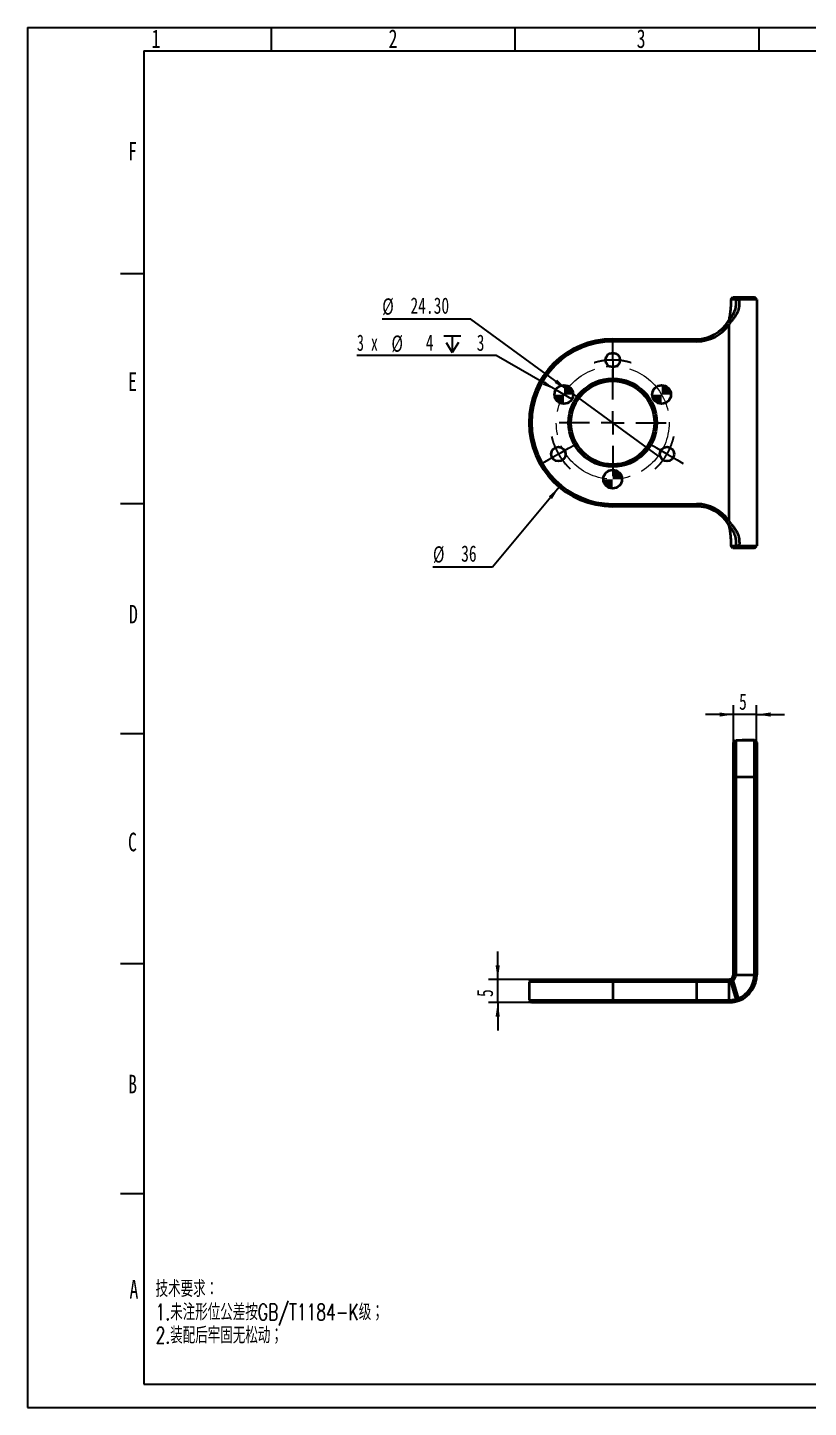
# Model space of a CAD drawing. Header units: millimetres. Extents: x 0 to 420, y 0 to 297.
# Drawn here: x 0 to 168.1, y 0 to 297 of the extents above; entities that cross this region are included whole.
import ezdxf

# ---------------------------------------------------------------- set-up
doc = ezdxf.new("R2010")
doc.units = ezdxf.units.MM
doc.linetypes.add('CENTERX2', pattern=[20.32, 12.7, -2.54, 2.54, -2.54])
for name, color, linetype in [('中心线', 6, 'CENTERX2'), ('尺寸线', 5, 'Continuous'), ('细实线', 7, 'Continuous')]:
    doc.layers.add(name, color=color, linetype=linetype)
doc.layers.add('图框', color=7, linetype='Continuous', lineweight=50)
doc.layers.add('粗实线', color=7, linetype='Continuous', lineweight=25)
doc.styles.add('SLDTEXTSTYLE0', font='TXT', dxfattribs={"width": 0.7, "bigfont": 'bigfont'})
doc.styles.add('SLDTEXTSTYLE1', font='TXT', dxfattribs={"width": 0.7})
doc.styles.add('SLDTEXTSTYLE3', font='TXT', dxfattribs={"width": 0.633333})
doc.dimstyles.new('SLDDIMSTYLE0', dxfattribs={"dimtxt": 3.5, "dimasz": 3, "dimexe": 0, "dimexo": 0.0625, "dimgap": 0.875, "dimtad": 2, "dimrnd": 1e-09, "dimzin": 4, "dimdsep": 46, "dimtxsty": 'SLDTEXTSTYLE1', "dimblk1": 'NONE', "dimsah": 1, "dimcen": 0, "dimadec": 0, "dimazin": 1, "dimtfac": 1, "dimtmove": 0, "dimatfit": 3, "dimldrblk": 'NONE', "dimfxl": 0, "dimfrac": 2, "dimtolj": 1, "dimtzin": 12, "dimarcsym": 0})
doc.dimstyles.new('SLDDIMSTYLE1', dxfattribs={"dimtxt": 3.5, "dimasz": 3, "dimexe": 0, "dimexo": 0.0625, "dimgap": 0.875, "dimtad": 2, "dimrnd": 1e-09, "dimzin": 12, "dimdsep": 46, "dimtxsty": 'SLDTEXTSTYLE1', "dimsah": 1, "dimcen": 0, "dimadec": 0, "dimazin": 3, "dimtfac": 1, "dimtofl": 0, "dimtmove": 0, "dimatfit": 3, "dimfxl": 0, "dimfrac": 2, "dimtolj": 1, "dimtzin": 12, "dimarcsym": 0})
doc.dimstyles.new('SLDDIMSTYLE2', dxfattribs={"dimtxt": 3.5, "dimasz": 3, "dimexe": 0, "dimexo": 0.0625, "dimgap": 0.875, "dimtad": 0, "dimtih": 1, "dimtoh": 1, "dimdec": 6, "dimrnd": 1e-09, "dimzin": 12, "dimdsep": 46, "dimtxsty": 'SLDTEXTSTYLE1', "dimblk1": 'NONE', "dimsah": 1, "dimcen": 0, "dimadec": 0, "dimazin": 3, "dimtfac": 1, "dimtmove": 0, "dimatfit": 3, "dimldrblk": 'NONE', "dimfxl": 0, "dimfrac": 2, "dimtolj": 1, "dimtzin": 12, "dimarcsym": 0})
doc.dimstyles.new('SLDDIMSTYLE7', dxfattribs={"dimtxt": 3.5, "dimasz": 3, "dimexe": 0, "dimexo": 0.0625, "dimgap": 0.875, "dimtad": 2, "dimrnd": 1e-09, "dimzin": 12, "dimdsep": 46, "dimtxsty": 'SLDTEXTSTYLE1', "dimsah": 1, "dimcen": 0.09, "dimadec": 0, "dimazin": 3, "dimtfac": 1, "dimtmove": 0, "dimatfit": 0, "dimfxl": 0, "dimfrac": 2, "dimtolj": 1, "dimtzin": 12, "dimarcsym": 0})

# ---------------------------------------------------------------- blocks, each defined once
blk = doc.blocks.new('_D')
at = {"layer": '尺寸线'}
for p, q in [((95.44, 234.21), (76.37, 234.21)), ((116.17, 219.1), (95.44, 234.21)), ((135.81, 204.79), (116.17, 219.1))]:
    blk.add_line(p, q, dxfattribs=at)
blk.add_solid([(116.17, 219.1), (114.01, 221.23), (113.48, 220.5)], dxfattribs=at)
at = {"layer": '尺寸线', "char_height": 3.5, "attachment_point": 1, "style": 'SLDTEXTSTYLE1'}
for s, insert in [('%%c', (76.37, 238.72)), ('24.30', (82.44, 238.91))]:
    blk.add_mtext(s, dxfattribs=dict(at, insert=insert))
blk = doc.blocks.new('_None')
blk = doc.blocks.new('_D_1')
at = {"layer": '尺寸线'}
for p, q in [((114.49, 198.11), (100.13, 180.84)), ((100.13, 180.84), (87.29, 180.84))]:
    blk.add_line(p, q, dxfattribs=at)
blk.add_solid([(114.49, 198.11), (112.22, 196.09), (112.91, 195.51)], dxfattribs=at)
at = {"layer": '尺寸线', "char_height": 3.5, "attachment_point": 1, "style": 'SLDTEXTSTYLE1'}
for s, insert in [('%%c', (87.29, 185.35)), ('36', (93.36, 185.54))]:
    blk.add_mtext(s, dxfattribs=dict(at, insert=insert))
blk = doc.blocks.new('SW_SYMBOL_HOLE_DEPTH')
at = {"layer": '尺寸线', "color": 0}
for p, q in [((0, 875), (800, 875)), ((400, 875), (400, 75)), ((100, 555), (400, 75)), ((700, 555), (400, 75))]:
    blk.add_line(p, q, dxfattribs=at)
blk = doc.blocks.new('_D_2')
at = {"layer": '尺寸线'}
for p, q in [((100.89, 226.41), (70.91, 226.41)), ((113.74, 219.02), (100.89, 226.41)), ((117.2, 217.02), (113.74, 219.02))]:
    blk.add_line(p, q, dxfattribs=at)
blk.add_solid([(113.74, 219.02), (111.36, 220.91), (110.91, 220.13)], dxfattribs=at)
at = {"layer": '尺寸线', "xscale": 0.004511737089201878, "yscale": 0.004511737089201878, "zscale": 0.004511737089201878}
blk.add_blockref('SW_SYMBOL_HOLE_DEPTH', (89.65, 226.72), dxfattribs=at)
at = {"layer": '尺寸线', "char_height": 3.5, "attachment_point": 1}
for s, insert, style in [('3 x', (70.91, 230.93), 'SLDTEXTSTYLE3'), ('%%c', (78.35, 230.73), 'SLDTEXTSTYLE1'), ('4', (85.73, 230.93), 'SLDTEXTSTYLE1'), ('3', (96.71, 230.93), 'SLDTEXTSTYLE1')]:
    blk.add_mtext(s, dxfattribs=dict(at, insert=insert, style=style))
blk = doc.blocks.new('SW_CENTERMARKSYMBOL_0')
at = {"layer": '中心线', "color": 0}
for p, q in [((-11.69, 22.75), (-11.69, 24.3)), ((-11.69, 20.25), (-11.69, 22.75)), ((-11.69, 20.25), (-11.69, 17.75)), ((-11.69, 17.75), (-11.69, 16.2)), ((-11.69, 11.75), (-11.69, 16)), ((-11.69, 6.75), (-11.69, 9.25)), ((-16.69, 6.75), (-20.94, 6.75)), ((-11.69, 6.75), (-14.19, 6.75)), ((-11.69, 6.75), (-11.69, 4.25)), ((-11.69, 6.75), (-9.19, 6.75)), ((-6.69, 6.75), (-2.44, 6.75)), ((-23.38, 0), (-25.55, -1.25)), ((-23.38, 0), (-21.22, 1.25)), ((-21.22, 1.25), (-19.88, 2.02)), ((-11.69, 1.75), (-11.69, -2.5)), ((-2.17, 1.25), (-3.51, 2.02)), ((0, 0), (-2.17, 1.25)), ((0, 0), (2.17, -1.25)), ((-25.55, -1.25), (-26.89, -2.02)), ((2.17, -1.25), (3.51, -2.02))]:
    blk.add_line(p, q, dxfattribs=at)
for start, end in [(100.6103, 107.1887), (90, 100.6103), (79.3897, 90), (72.8113, 79.3897), (192.8113, 199.3897), (340.6103, 347.1887), (199.3897, 210), (319.3897, 330), (330, 340.6103), (210, 220.6103), (220.6103, 227.1887), (312.8113, 319.3897)]:
    blk.add_arc((-11.69, 6.75), 13.5, start, end, dxfattribs=at)
blk = doc.blocks.new('SW_CENTERMARKSYMBOL_1')
at = {"layer": '中心线', "color": 0}
for p, q in [((0, 5), (0, 11.5)), ((-5, 0), (-11.5, 0)), ((0, 0), (-2.5, 0)), ((0, 0), (0, 2.5)), ((0, 0), (0, -2.5)), ((0, 0), (2.5, 0)), ((5, 0), (11.5, 0)), ((0, -5), (0, -11.5))]:
    blk.add_line(p, q, dxfattribs=at)
blk = doc.blocks.new('SW_DOWELSYMBOL_0')
at = {"linetype": 'Continuous', "lineweight": 0}
h = blk.add_hatch(color=0, dxfattribs=at)
edge = h.paths.add_edge_path(flags=0)
edge.add_arc((0, 0), 2, 180, 270)
edge.add_line((0, -2), (0, 0))
edge.add_line((0, 0), (-2, 0))
h = blk.add_hatch(color=0, dxfattribs=at)
edge = h.paths.add_edge_path(flags=0)
edge.add_arc((0, 0), 2, 0, 90)
edge.add_line((0, 2), (0, 0))
edge.add_line((0, 0), (2, 0))
at = {"color": 0, "linetype": 'Continuous', "lineweight": 0}
blk.add_circle((0, 0), 2, dxfattribs=at)
blk = doc.blocks.new('SW_DOWELSYMBOL_1')
at = {"linetype": 'Continuous', "lineweight": 0}
h = blk.add_hatch(color=0, dxfattribs=at)
edge = h.paths.add_edge_path(flags=0)
edge.add_arc((0, 0), 2, 180, 270)
edge.add_line((0, -2), (0, 0))
edge.add_line((0, 0), (-2, 0))
h = blk.add_hatch(color=0, dxfattribs=at)
edge = h.paths.add_edge_path(flags=0)
edge.add_arc((0, 0), 2, 0, 90)
edge.add_line((0, 2), (0, 0))
edge.add_line((0, 0), (2, 0))
at = {"color": 0, "linetype": 'Continuous', "lineweight": 0}
blk.add_circle((0, 0), 2, dxfattribs=at)
blk = doc.blocks.new('SW_DOWELSYMBOL_2')
at = {"linetype": 'Continuous', "lineweight": 0}
h = blk.add_hatch(color=0, dxfattribs=at)
edge = h.paths.add_edge_path(flags=0)
edge.add_arc((0, 0), 2, 180, 270)
edge.add_line((0, -2), (0, 0))
edge.add_line((0, 0), (-2, 0))
h = blk.add_hatch(color=0, dxfattribs=at)
edge = h.paths.add_edge_path(flags=0)
edge.add_arc((0, 0), 2, 0, 90)
edge.add_line((0, 2), (0, 0))
edge.add_line((0, 0), (2, 0))
at = {"color": 0, "linetype": 'Continuous', "lineweight": 0}
blk.add_circle((0, 0), 2, dxfattribs=at)
blk = doc.blocks.new('_D_7')
at = {"layer": '尺寸线'}
for p, q in [((151.99, 149.14), (145.99, 149.14)), ((151.99, 135.64), (151.99, 151.14)), ((156.99, 149.14), (151.99, 149.14)), ((156.99, 135.64), (156.99, 151.14)), ((156.99, 149.14), (162.99, 149.14))]:
    blk.add_line(p, q, dxfattribs=at)
for points in [[(151.99, 149.14), (148.99, 149.59), (148.99, 148.69)], [(156.99, 149.14), (159.99, 148.69), (159.99, 149.59)]]:
    blk.add_solid(points, dxfattribs=at)
at = {"layer": '尺寸线', "insert": (153.2, 153.66), "char_height": 3.5, "attachment_point": 1, "style": 'SLDTEXTSTYLE1'}
blk.add_mtext('5', dxfattribs=at)
blk = doc.blocks.new('_D_8')
at = {"layer": '尺寸线'}
for p, q in [((101.23, 92.13), (101.23, 98.13)), ((108.49, 92.13), (99.23, 92.13)), ((101.23, 87.13), (101.23, 92.13)), ((108.49, 87.13), (99.23, 87.13)), ((101.23, 87.13), (101.23, 81.13))]:
    blk.add_line(p, q, dxfattribs=at)
for points in [[(101.23, 92.13), (101.68, 95.13), (100.78, 95.13)], [(101.23, 87.13), (100.78, 84.13), (101.68, 84.13)]]:
    blk.add_solid(points, dxfattribs=at)
at = {"layer": '尺寸线', "insert": (96.71, 88.34), "char_height": 3.5, "attachment_point": 1, "rotation": 90, "style": 'SLDTEXTSTYLE1'}
blk.add_mtext('5', dxfattribs=at)

msp = doc.modelspace()

# ---------------------------------------------------------------- linework, layer by layer
at = {"color": 7, "linetype": 'Continuous', "lineweight": 35}
for p, q in [((151.4007556, 238.4951431), (151.8565989, 238.9473372)), ((152.5713391, 238.4751922), (151.4007557, 238.4951431)), ((151.8565989, 238.9473372), (153.0245034, 238.9473372)), ((152.5713389, 238.4751922), (153.0245034, 238.9473372)), ((152.5713397, 238.4751922), (153.2394173, 238.4473375)), ((153.2394169, 238.4473372), (153.0245034, 238.9473372)), ((153.0245034, 238.9473372), (156.4936976, 238.9473372)), ((156.9936976, 238.4473372), (153.2394169, 238.4473372)), ((156.9936976, 238.4473372), (156.4936976, 238.9473372)), ((156.9936976, 238.4473372), (156.9936976, 185.4473372)), ((150.9328301, 233.8589012), (150.9936976, 233.9630546)), ((150.9936976, 233.0356666), (150.9936976, 190.8590078)), ((150.9937003, 233.9630688), (150.9937004, 233.9630686)), ((125.9936976, 229.4473372), (125.9936976, 229.9473372)), ((125.9936976, 229.9473372), (144.0564436, 229.9473372)), ((144.0564436, 229.4473372), (125.9936976, 229.4473372)), ((144.0564436, 229.4473372), (144.0564436, 229.9473372)), ((125.9936976, 194.4473372), (144.0564436, 194.4473372)), ((125.9936976, 194.4473372), (125.9936976, 193.9473372)), ((144.0564436, 193.9473372), (125.9936976, 193.9473372)), ((144.0564436, 194.4473372), (144.0564436, 193.9473372)), ((150.9936976, 189.9316199), (150.9262292, 190.046855)), ((150.9937014, 189.9316004), (150.9937013, 189.9316002)), ((151.4021125, 185.4252109), (152.5766814, 185.4451668)), ((151.828445, 184.9473372), (151.4021127, 185.4252109)), ((152.9979567, 184.9473372), (151.828445, 184.9473372)), ((152.9979567, 184.9473372), (152.5766814, 185.4451668)), ((153.243805, 185.4473372), (152.5766821, 185.445166)), ((156.4936976, 184.9473372), (152.9979567, 184.9473372)), ((153.243805, 185.4473372), (156.9936976, 185.4473372)), ((156.4936976, 184.9473372), (156.9936976, 185.4473372)), ((151.9936976, 143.1370851), (152.4936976, 143.6370851)), ((151.9936976, 135.6370851), (151.9936976, 143.1370851)), ((152.4936976, 143.6370851), (152.4936976, 135.6370851)), ((152.4936976, 143.6370851), (153.8936976, 143.6370851)), ((153.8936976, 143.603252), (153.8936976, 143.6370851)), ((153.8936976, 143.6370851), (156.4936976, 143.6370851)), ((156.4936976, 143.6074812), (153.8936976, 143.6074812)), ((156.4936976, 143.603252), (153.8936976, 143.603252)), ((156.4936976, 143.603252), (156.4936976, 143.6370851)), ((156.4936976, 143.6370851), (156.9936976, 143.1370851)), ((156.9936976, 143.1074812), (156.4936976, 143.6074812)), ((156.4936976, 143.603252), (156.4936976, 143.6074812)), ((156.4936976, 135.6370851), (156.4936976, 143.603252)), ((156.9936976, 143.1053666), (156.4936976, 143.603252)), ((156.9936976, 143.1370851), (156.9936976, 143.1074812)), ((156.9936976, 143.1074812), (156.9936976, 143.1053666)), ((156.9936976, 143.1053666), (156.9936976, 135.6370851)), ((151.9936976, 135.6370851), (152.4936976, 135.6370851)), ((151.9936976, 93.1348722), (151.9936976, 135.6370851)), ((156.4936976, 135.6370851), (152.4936976, 135.6370851)), ((152.4936976, 135.6370851), (152.4936976, 93.1348722)), ((156.9936976, 135.6370851), (156.4936976, 135.6370851)), ((156.4936976, 93.1348722), (156.4936976, 135.6370851)), ((156.9936976, 135.6370851), (156.9936976, 93.1348722)), ((108.4936976, 92.1348722), (107.9936976, 91.6348722)), ((108.4936976, 92.1348722), (125.9936976, 92.1348722)), ((125.9936976, 91.6348722), (125.9936976, 92.1348722)), ((125.9936976, 92.1348722), (144.0564436, 92.1348722)), ((144.0564436, 91.6348722), (144.0564436, 92.1348722)), ((144.0564436, 92.1348722), (151.227283, 92.1348722)), ((151.4007562, 91.7804862), (151.5847246, 92.3282204)), ((151.9936976, 93.1348722), (152.4936976, 93.1348722)), ((152.4936976, 93.1348722), (156.4936976, 93.1348722)), ((156.9936976, 93.1348722), (156.4936976, 93.1348722)), ((107.9936976, 91.6348722), (107.9936976, 87.6348722)), ((125.9936976, 91.6348722), (107.9936976, 91.6348722)), ((144.0564436, 91.6348722), (125.9936976, 91.6348722)), ((125.9936976, 91.6348722), (125.9936976, 87.6348722)), ((144.0564436, 91.6348722), (144.0564436, 87.6348722)), ((150.9936976, 91.6348722), (144.0564436, 91.6348722)), ((150.9936976, 91.6348722), (150.9936976, 87.6491565)), ((151.4007556, 91.7804861), (151.8565989, 91.9079242)), ((152.5713391, 87.8896962), (151.4007557, 91.780486)), ((151.8565989, 91.9079242), (153.0245034, 88.0235292)), ((107.9936976, 87.6348722), (108.4936976, 87.1348722)), ((107.9936976, 87.6348722), (125.9936976, 87.6348722)), ((125.9936976, 87.1348722), (108.4936976, 87.1348722)), ((125.9936976, 87.6348722), (144.0564436, 87.6348722)), ((125.9936976, 87.1348722), (125.9936976, 87.6348722)), ((144.0564436, 87.1348722), (125.9936976, 87.1348722)), ((144.0564436, 87.6348722), (150.9328301, 87.6348722)), ((144.0564436, 87.1348722), (144.0564436, 87.6348722)), ((150.9936976, 87.1348722), (144.0564436, 87.1348722)), ((150.9328301, 87.6348722), (150.9936976, 87.6491565)), ((152.5713389, 87.8896967), (153.0245034, 88.0235292)), ((152.5713397, 87.8896964), (153.2394173, 87.5709937)), ((153.2394169, 87.5709937), (153.0245034, 88.0235292))]:
    msp.add_line(p, q, dxfattribs=at)
at = {"color": 7, "linetype": 'Continuous', "lineweight": 35, "flags": 128}
msp.add_lwpolyline([(150.9936976, 91.7172952), (150.9693122, 91.7175081), (150.9449412, 91.7181448)], dxfattribs=at)
at = {"color": 7, "linetype": 'Continuous', "lineweight": 35}
for centre, radius in [((125.9936976, 225.4473372), 1.55), ((115.4714889, 218.0223372), 2), ((125.9936976, 211.9473372), 9.5), ((125.9936976, 211.9473372), 9), ((136.5159062, 218.0223372), 2), ((114.3023546, 205.1973372), 1.55), ((137.6850405, 205.1973372), 1.55), ((125.9936976, 199.7973372), 2)]:
    msp.add_circle(centre, radius, dxfattribs=at)
at = {"color": 7, "linetype": 'CENTERX2', "lineweight": 18}
msp.add_circle((125.9936976, 211.9473372), 12.15, dxfattribs=at)
at = {"color": 7, "linetype": 'Continuous', "lineweight": 35}
for centre, radius, start, end in [((144.0564436, 237.9473372), 8, 270, 329.265905148), ((144.0564436, 237.9473372), 8.5, 270, 324.700984738), ((125.9936976, 211.9473372), 18, 90, 270), ((125.9936976, 211.9473372), 17.5, 90, 270), ((144.0564436, 185.9473372), 8.5, 35.299015262, 90), ((144.0564436, 185.9473372), 8, 30.826475374, 90), ((150.9936976, 93.1348722), 1, 306.229903498, 0), ((150.9936976, 93.1348722), 1.5, 305.118369902, 0), ((150.9936976, 93.1348722), 5.5, 291.668594719, 0), ((150.9936976, 93.1348722), 6, 291.980224584, 0)]:
    msp.add_arc(centre, radius, start, end, dxfattribs=at)
for points, knots in [([(151.4007556, 238.4951431), (151.4033411, 238.2578693), (151.407525, 237.8739085), (151.4022397, 237.2989481), (151.3883471, 236.7762107), (151.3507414, 236.2131172), (151.2848016, 235.6538901), (151.2021424, 235.0989836), (151.1049715, 234.5346477), (151.0318301, 234.1589341), (150.9936976, 233.9630546)], [0, 0, 0, 0, 0.1560134156, 0.2524638339, 0.3780436743, 0.4997989057, 0.6234429954, 0.7483343966, 0.8687933709, 1, 1, 1, 1]), ([(150.9936976, 233.9630546), (151.0590024, 234.0486622), (151.1893705, 234.2195608), (151.4410916, 234.565555), (151.689101, 234.9293046), (151.9248519, 235.3131435), (152.1239731, 235.6712457), (152.2893121, 236.0210735), (152.4137687, 236.3634537), (152.5107242, 236.7409588), (152.5749957, 237.2361871), (152.5912197, 237.7146593), (152.5873927, 238.1303051), (152.577602, 238.3406437), (152.5713391, 238.4751922)], [0, 0, 0, 0, 0.06543782644, 0.13063358531, 0.26016144213, 0.33332317352, 0.40528097353, 0.51024408762, 0.56929871237, 0.62738490308, 0.74739955406, 0.87202675993, 0.91813863502, 1, 1, 1, 1]), ([(153.2394173, 238.4473372), (153.2447722, 238.3308739), (153.2551796, 238.1045255), (153.2575095, 237.7612869), (153.2476937, 237.4258117), (153.2132166, 236.9752916), (153.1502858, 236.5858097), (153.0564448, 236.2586704), (152.9817043, 236.0422048), (152.8256124, 235.6730172), (152.5489277, 235.1688305), (152.1633632, 234.5919238), (151.8107351, 234.127379), (151.5708593, 233.8319221), (151.4582466, 233.6965196), (151.3825837, 233.6064846), (151.3257801, 233.5389243), (151.2879069, 233.4938791)], [0, 0, 0, 0, 0.0632410865, 0.1229101763, 0.186129757, 0.2452076197, 0.3681102808, 0.3993893885, 0.4306891996, 0.4931270213, 0.6184967029, 0.7452351989, 0.8724055157, 0.9361398515, 0.9520954163, 0.9680600899, 1, 1, 1, 1]), ([(151.2879069, 233.4938791), (151.2550337, 233.5237175), (151.1926093, 233.5803789), (151.1015985, 233.6688756), (151.0294118, 233.744668), (150.9729488, 233.8089696), (150.945945, 233.8425785), (150.9328301, 233.8589012)], [0, 0, 0, 0, 0.2633485936, 0.5000844581, 0.7500400812, 0.8786025851, 1, 1, 1, 1]), ([(151.2814558, 190.4118499), (151.2481437, 190.38211), (151.1852846, 190.3259916), (151.0938631, 190.2379434), (151.0218168, 190.1622457), (150.9656984, 190.0974635), (150.939104, 190.0633634), (150.9262292, 190.046855)], [0, 0, 0, 0, 0.2649709113, 0.4999939376, 0.7500047596, 0.8789730356, 1, 1, 1, 1]), ([(151.2814558, 190.4118499), (151.318856, 190.366494), (151.3749523, 190.2984651), (151.4497173, 190.2078299), (151.5611552, 190.0715978), (151.7989102, 189.7744824), (152.149513, 189.3088027), (152.5356658, 188.7327431), (152.8157996, 188.2311147), (152.9759785, 187.8638808), (153.0532508, 187.6481674), (153.1184917, 187.4289493), (153.179929, 187.1504533), (153.2357883, 186.7536326), (153.2622884, 186.3369665), (153.2639228, 185.9587737), (153.2562485, 185.6764326), (153.2480041, 185.5246463), (153.243805, 185.4473372)], [0, 0, 0, 0, 0.0318277897, 0.0477382511, 0.0636420748, 0.1271885051, 0.2540619851, 0.3803209439, 0.5053384335, 0.5676545175, 0.5989028275, 0.6301791094, 0.6920497484, 0.7535134512, 0.8471788819, 0.9177305159, 0.9580977772, 1, 1, 1, 1]), ([(152.5766814, 185.4451668), (152.5813105, 185.5325712), (152.5901791, 185.7000221), (152.5972045, 186.0019273), (152.5939168, 186.3282362), (152.5670948, 186.7693831), (152.5173488, 187.1224699), (152.4478344, 187.4043425), (152.4073068, 187.5408158), (152.3599717, 187.6759606), (152.2883075, 187.857585), (152.185252, 188.0841446), (152.045623, 188.3533762), (151.8923037, 188.621347), (151.671877, 188.977918), (151.4345441, 189.3285552), (151.1861471, 189.6746595), (151.0579169, 189.8458737), (150.9936976, 189.9316198)], [0, 0, 0, 0, 0.05347455273, 0.10244751651, 0.18447232351, 0.25271769708, 0.37247014106, 0.40164965067, 0.43046030901, 0.45969786282, 0.48946348254, 0.55027465247, 0.61242561883, 0.67559848315, 0.73963615129, 0.8693261235, 0.934556931, 1, 1, 1, 1]), ([(150.9936976, 189.9316198), (151.0034804, 189.8812313), (151.0398547, 189.6938769), (151.1096815, 189.3191542), (151.1980094, 188.8077821), (151.28203, 188.2475961), (151.3496157, 187.6901854), (151.388768, 187.130732), (151.4051944, 186.555267), (151.4090892, 185.9856781), (151.4043432, 185.6044103), (151.4021125, 185.4252109)], [0, 0, 0, 0, 0.033940674, 0.1261981908, 0.2520479582, 0.3771249904, 0.5008718738, 0.6233885834, 0.7478760492, 0.8814993925, 1, 1, 1, 1]), ([(150.9449414, 91.7181447), (150.9650684, 91.7512163), (151.0063362, 91.8190251), (151.0748375, 91.9221394), (151.148511, 92.0279809), (151.2005765, 92.0986323), (151.227283, 92.1348722)], [0, 0, 0, 0, 0.24383104322, 0.49994254546, 0.74350061979, 1, 1, 1, 1]), ([(150.9936997, 92.1348722), (151.0117186, 92.13515), (151.0486726, 92.1357197), (151.1254292, 92.1423025), (151.2047302, 92.1559047), (151.273517, 92.1744423), (151.3075107, 92.185291), (151.3268313, 92.1919516), (151.3742665, 92.2091175), (151.4479125, 92.2419124), (151.5158365, 92.2813429), (151.5498057, 92.3036688), (151.5641409, 92.3135096), (151.5738488, 92.3203364), (151.5818655, 92.3261206), (151.5844535, 92.3280209), (151.5858222, 92.3290258)], [0, 0, 0, 0, 0.0705136299, 0.1446124716, 0.2890646314, 0.3612426137, 0.3973289771, 0.4153731634, 0.4334226173, 0.5780845377, 0.7232210521, 0.7960028537, 0.8324855078, 0.8689991045, 0.9307184963, 1, 1, 1, 1]), ([(151.4015396, 91.7807146), (151.3972605, 91.7794056), (151.3888328, 91.7768275), (151.3506108, 91.765254), (151.2848373, 91.7485298), (151.2021333, 91.7329271), (151.104974, 91.7204669), (151.0318309, 91.7183821), (150.9936976, 91.7172952)], [0, 0, 0, 0, 0.16799165867, 0.33086703102, 0.49626918176, 0.663339896, 0.82448122907, 1, 1, 1, 1]), ([(151.2879069, 87.14209), (151.2550337, 87.1857214), (151.1926093, 87.2685752), (151.1015985, 87.3923515), (151.0294118, 87.4933449), (150.9729488, 87.5748516), (150.945945, 87.6152514), (150.9328301, 87.6348722)], [0, 0, 0, 0, 0.2633485936, 0.5000844581, 0.7500400812, 0.8786025851, 1, 1, 1, 1]), ([(150.9936976, 87.6491565), (151.0590024, 87.6499628), (151.1893705, 87.6515724), (151.4410915, 87.6660399), (151.6891012, 87.692678), (151.9248515, 87.730289), (152.1239749, 87.769125), (152.2893038, 87.8085021), (152.4137848, 87.8424767), (152.4868673, 87.8640046), (152.5364372, 87.878899), (152.5555348, 87.8847796), (152.5648018, 87.8876331)], [0, 0, 0, 0, 0.0875465598, 0.1747692675, 0.3480592266, 0.4459392792, 0.5422086418, 0.6826344482, 0.7616411867, 0.8393522973, 0.9220460574, 1, 1, 1, 1]), ([(153.2476975, 87.5743496), (153.2401353, 87.5712836), (153.2239764, 87.5647323), (153.1597635, 87.5392513), (153.045397, 87.4958867), (152.8437086, 87.4253033), (152.5490713, 87.3358271), (152.1631743, 87.2455184), (151.7404704, 87.1744539), (151.4389233, 87.1528894), (151.2879069, 87.1420898)], [0, 0, 0, 0, 0.0892864699, 0.190786414, 0.2878347278, 0.3884377129, 0.5397053335, 0.6926245279, 0.8460647456, 1, 1, 1, 1])]:
    msp.add_open_spline(points, degree=3, knots=knots, dxfattribs=at)
for points in [[(151.2879071, 233.493879), (151.1965002, 233.3368962), (151.098709, 233.1839849), (150.9936976, 233.0356666)], [(150.9936976, 190.8590078), (151.0962375, 190.7141801), (151.1918971, 190.5649649), (151.2814558, 190.4118499)], [(152.9979567, 184.9473372), (153.0800317, 185.113931), (153.1619695, 185.2806045), (153.2438049, 185.4473372)], [(151.8565989, 91.9079242), (151.7659113, 92.0479427), (151.6752521, 92.1879977), (151.5847246, 92.3282204)], [(150.944938, 91.718142), (150.960084, 91.6885276), (150.9764054, 91.6607684), (150.9936976, 91.6348722)], [(151.2879071, 87.1420898), (151.1965002, 87.1376023), (151.098709, 87.1348722), (150.9936976, 87.1348722)]]:
    msp.add_open_spline(points, degree=3, dxfattribs=at)
at = {"layer": '粗实线'}
for p, q in [((25, 292), (25, 5)), ((25, 292), (415, 292)), ((25, 5), (415, 5))]:
    msp.add_line(p, q, dxfattribs=at)
at = {"layer": '细实线'}
for p, q in [((0, 297), (420, 297)), ((0, 297), (0, 0)), ((52.5, 292), (52.5, 297)), ((105, 292), (105, 297)), ((157.5, 292), (157.5, 297)), ((25, 244), (20, 244)), ((25, 194.5), (20, 194.5)), ((25, 145), (20, 145)), ((25, 95.5), (20, 95.5)), ((25, 46), (20, 46)), ((0, 0), (420, 0))]:
    msp.add_line(p, q, dxfattribs=at)

# ---------------------------------------------------------------- block references
at = {"color": 7, "linetype": 'Continuous', "lineweight": 0}
for name, p in [('SW_DOWELSYMBOL_1', (115.4714889, 218.0223372)), ('SW_DOWELSYMBOL_0', (136.5159062, 218.0223372)), ('SW_DOWELSYMBOL_2', (125.9936976, 199.7973372))]:
    msp.add_blockref(name, p, dxfattribs=at)
at = {"layer": '中心线'}
for name, p in [('SW_CENTERMARKSYMBOL_0', (137.6850405, 205.1973372)), ('SW_CENTERMARKSYMBOL_1', (125.9936976, 211.9473372))]:
    msp.add_blockref(name, p, dxfattribs=at)

# ---------------------------------------------------------------- texts
at = {"layer": '图框', "attachment_point": 1}
for s, insert, char_height, style in [('1', (26.7029387, 296.6233908), 4, 'SLDTEXTSTYLE1'), ('2', (77.7325553, 296.6233908), 4, 'SLDTEXTSTYLE1'), ('3', (131.1634182, 296.6233908), 4, 'SLDTEXTSTYLE1'), ('F', (21.6639901, 272.4030796), 4, 'SLDTEXTSTYLE1'), ('E', (21.6639901, 222.8107015), 4, 'SLDTEXTSTYLE1'), ('D', (21.8415257, 172.7413913), 4, 'SLDTEXTSTYLE1'), ('C', (21.6195456, 123.7013542), 4, 'SLDTEXTSTYLE1'), ('B', (21.6639901, 71.5911306), 4, 'SLDTEXTSTYLE1'), ('A', (21.9450487, 27.4340485), 4, 'SLDTEXTSTYLE1'), ('技术要求：', (27.5608893, 27.2721648), 3.5, 'SLDTEXTSTYLE0'), ('1.未注形位公差按GB/T1184-K级；', (27.5608893, 22.2721649), 3.5, 'SLDTEXTSTYLE0'), ('2.装配后牢固无松动；', (27.5608893, 17.272165), 3.5, 'SLDTEXTSTYLE0')]:
    msp.add_mtext(s, dxfattribs=dict(at, insert=insert, char_height=char_height, style=style))

# ---------------------------------------------------------------- dimensions: what is measured, and where the dimension line sits
at = {"layer": '尺寸线'}
for p1, p2, dimstyle, picture, middle in [((135.8142041, 204.7933068), (116.173191, 219.1013676), 'SLDDIMSTYLE0', '_D', (85.1105582, 237.501)), ((137.5008311, 225.7887923), (114.486564, 198.1058822), 'SLDDIMSTYLE1', '_D_1', (92.9152873, 184.1305249))]:
    dim = msp.add_diameter_dim_2p(p1=p1, p2=p2, dimstyle=dimstyle, dxfattribs=at)
    dim.commit()
    dim.dimension.update_dxf_attribs({"geometry": picture, "text_midpoint": middle, "dimtype": 163})
dim = msp.add_diameter_dim_2p(p1=(117.2047862, 217.0244993), p2=(113.7381916, 219.0201751), text='3 x <> {\\fGDT;x} 3\\P', dimstyle='SLDDIMSTYLE2', dxfattribs=at)
dim.commit()
dim.dimension.update_dxf_attribs({"geometry": '_D_2', "text_midpoint": (85.1105582, 229.512341), "dimtype": 163})
dim = msp.add_linear_dim(base=(151.9936976, 149.143784), p1=(156.9936976, 135.6370851), p2=(151.9936976, 135.6370851), dimstyle='SLDDIMSTYLE7', dxfattribs=at)
dim.commit()
dim.dimension.update_dxf_attribs({"geometry": '_D_7', "text_midpoint": (154.4936976, 149.143784), "dimtype": 160})
dim = msp.add_linear_dim(base=(101.2266346, 92.1348722), p1=(108.4936976, 87.1348722), p2=(108.4936976, 92.1348722), angle=90, dimstyle='SLDDIMSTYLE7', dxfattribs=at)
dim.commit()
dim.dimension.update_dxf_attribs({"geometry": '_D_8', "text_midpoint": (101.2266346, 89.6348722), "dimtype": 160})

doc.saveas('drawing.dxf')
